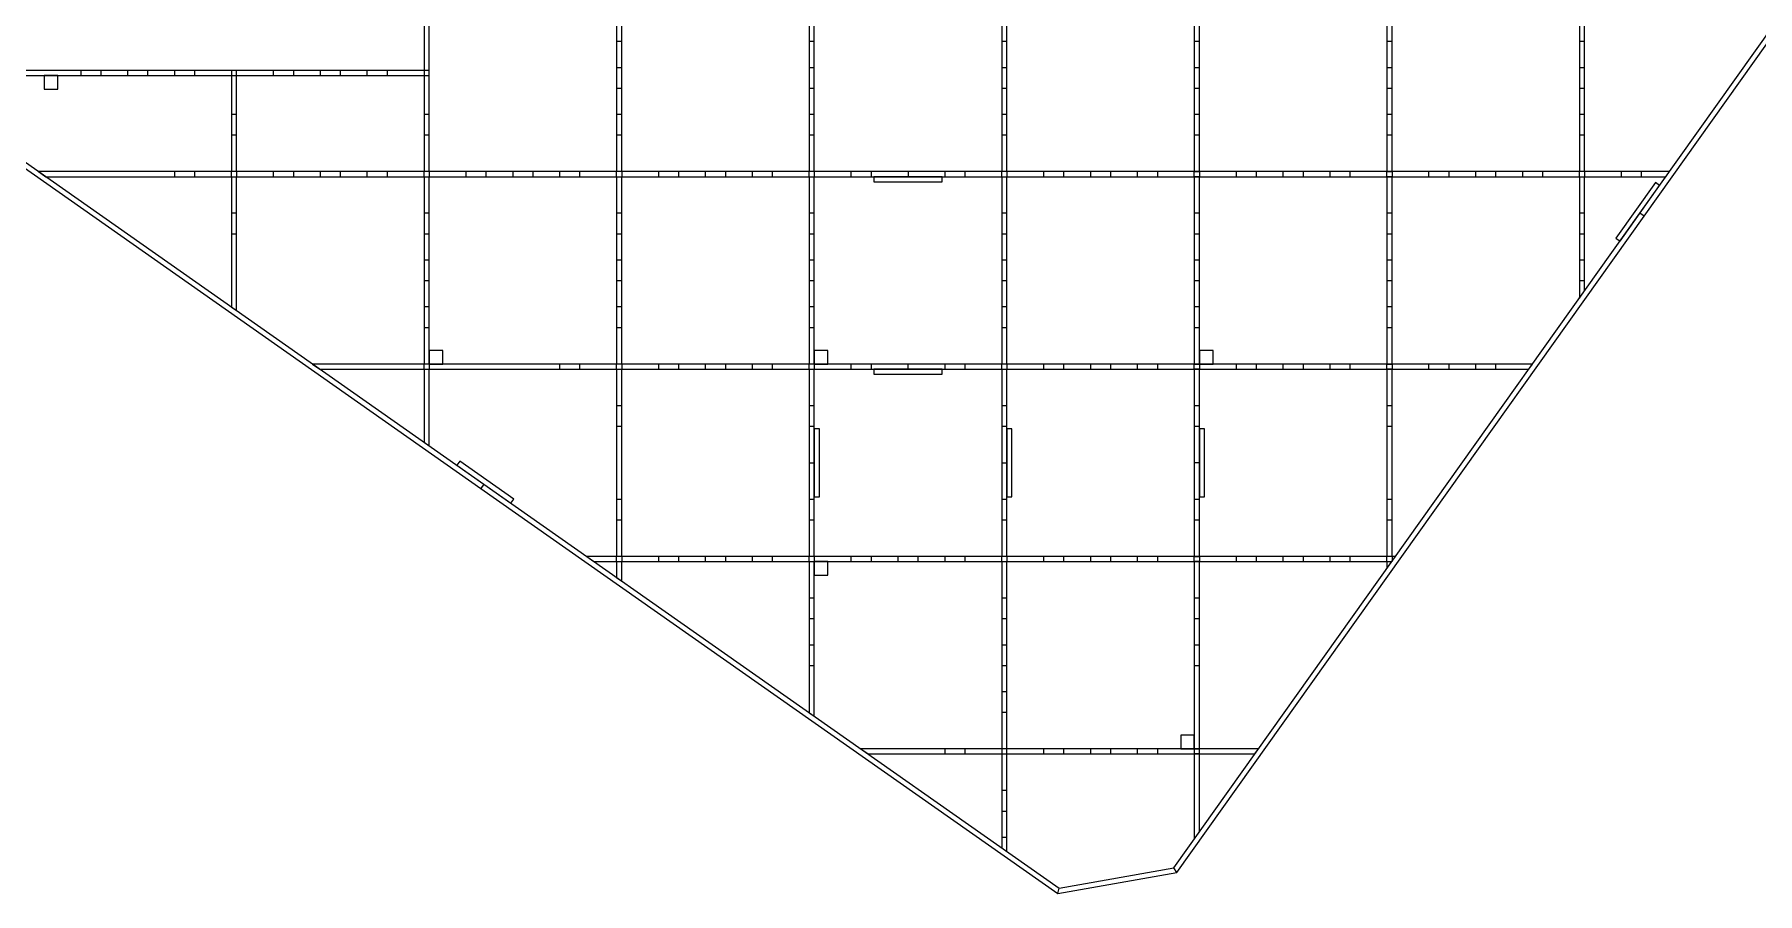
# Model space of a CAD drawing. Header units: millimetres. Extents: x -20225 to 19535, y -17853 to 10707.
# Drawn here: x -16311 to -11256, y -11520 to -8998 of the extents above; entities that cross this region are included whole.
import ezdxf

# ---------------------------------------------------------------- set-up
doc = ezdxf.new("R2010")
doc.units = ezdxf.units.MM
doc.linetypes.add('HIDDEN', pattern=[1.905, 1.27, -0.635])

msp = doc.modelspace()

# ---------------------------------------------------------------- linework, layer by layer
at = {"linetype": 'Continuous', "lineweight": 15}
for p, q in [((-11600.8, -9522.7), (-10230, -7595.7)), ((-11588.5, -9531.4), (-10217.8, -7604.4)), ((-15168, -8850.3), (-15168, -9103.3)), ((-15153, -9103.3), (-15153, -8850.3)), ((-14603, -8850.3), (-14603, -9400.3)), ((-14588, -9400.3), (-14588, -8850.3)), ((-14038, -8850.3), (-14038, -9400.3)), ((-14023, -9400.3), (-14023, -8850.3)), ((-13473, -8850.3), (-13473, -9400.3)), ((-13458, -9400.3), (-13458, -8850.3)), ((-12908, -8850.3), (-12908, -9400.3)), ((-12893, -9400.3), (-12893, -8850.3)), ((-12343, -8850.3), (-12343, -9400.3)), ((-12328, -9400.3), (-12328, -8850.3)), ((-11778, -8850.3), (-11778, -9400.3)), ((-11763, -9400.3), (-11763, -8850.3)), ((-16694.4, -9140.8), (-15001.3, -10330.4)), ((-15153, -9103.3), (-16685.5, -9103.3)), ((-16683, -9118.3), (-15153, -9118.3)), ((-16680.6, -9132.2), (-14992.7, -10318.2)), ((-16243, -9118.3), (-16283, -9118.3)), ((-16283, -9118.3), (-16283, -9158.3)), ((-16243, -9158.3), (-16243, -9118.3)), ((-15733, -9118.3), (-15733, -9400.3)), ((-15733, -9118.3), (-15718, -9118.3)), ((-15718, -9400.3), (-15718, -9118.3)), ((-15153, -9103.3), (-15168, -9103.3)), ((-15168, -9118.3), (-15168, -9400.3)), ((-15168, -9118.3), (-15153, -9118.3)), ((-15153, -9118.3), (-15153, -9103.3)), ((-15153, -9400.3), (-15153, -9118.3)), ((-16283, -9158.3), (-16243, -9158.3)), ((-13748, -9400.3), (-16299, -9400.3)), ((-16299, -9400.3), (-16277.7, -9415.3)), ((-15718, -9400.3), (-15733, -9400.3)), ((-15153, -9400.3), (-15168, -9400.3)), ((-14588, -9400.3), (-14603, -9400.3)), ((-14023, -9400.3), (-14038, -9400.3)), ((-13748, -9400.3), (-13748, -9415.3)), ((-11513.7, -9400.3), (-13748, -9400.3)), ((-13458, -9400.3), (-13473, -9400.3)), ((-12908, -9400.3), (-12893, -9400.3)), ((-12343, -9400.3), (-12328, -9400.3)), ((-11763, -9400.3), (-11778, -9400.3)), ((-11524.4, -9415.3), (-11513.7, -9400.3)), ((-16277.7, -9415.3), (-13748, -9415.3)), ((-15733, -9415.3), (-15733, -9798)), ((-15733, -9415.3), (-15718, -9415.3)), ((-15718, -9808.5), (-15718, -9415.3)), ((-15168, -9415.3), (-15168, -9965.3)), ((-15168, -9415.3), (-15153, -9415.3)), ((-15153, -9965.3), (-15153, -9415.3)), ((-14603, -9415.3), (-14588, -9415.3)), ((-14603, -9415.3), (-14603, -9965.3)), ((-14588, -9965.3), (-14588, -9415.3)), ((-14038, -9415.3), (-14023, -9415.3)), ((-14038, -9415.3), (-14038, -9965.3)), ((-14023, -9965.3), (-14023, -9415.3)), ((-13648, -9415.3), (-13848, -9415.3)), ((-13848, -9415.3), (-13848, -9430.3)), ((-13848, -9430.3), (-13648, -9430.3)), ((-13748, -9415.3), (-11524.4, -9415.3)), ((-13648, -9430.3), (-13648, -9415.3)), ((-13473, -9415.3), (-13458, -9415.3)), ((-13473, -9415.3), (-13473, -9965.3)), ((-13458, -9965.3), (-13458, -9415.3)), ((-12893, -9415.3), (-12908, -9415.3)), ((-12908, -9415.3), (-12908, -9965.3)), ((-12893, -9965.3), (-12893, -9415.3)), ((-12343, -9415.3), (-12343, -9965.3)), ((-12328, -9415.3), (-12343, -9415.3)), ((-12328, -9965.3), (-12328, -9415.3)), ((-11778, -9415.3), (-11763, -9415.3)), ((-11778, -9415.3), (-11778, -9771.8)), ((-11763, -9750.8), (-11763, -9415.3)), ((-11555, -9432.5), (-11671, -9595.5)), ((-11658.7, -9604.2), (-11542.8, -9441.2)), ((-11542.8, -9441.2), (-11555, -9432.5)), ((-12968, -11444.7), (-11600.8, -9522.7)), ((-12959.3, -11458.4), (-11588.5, -9531.4)), ((-11588.5, -9531.4), (-11600.8, -9522.7)), ((-11671, -9595.5), (-11658.7, -9604.2)), ((-11778, -9771.8), (-11763, -9750.8)), ((-15733, -9798), (-15718, -9808.5)), ((-15113, -9925.3), (-15153, -9925.3)), ((-15153, -9925.3), (-15153, -9965.3)), ((-15113, -9965.3), (-15113, -9925.3)), ((-13983, -9925.3), (-14023, -9925.3)), ((-14023, -9925.3), (-14023, -9965.3)), ((-13983, -9965.3), (-13983, -9925.3)), ((-12853, -9925.3), (-12893, -9925.3)), ((-12893, -9925.3), (-12893, -9965.3)), ((-12853, -9965.3), (-12853, -9925.3)), ((-13748, -9965.3), (-15494.9, -9965.3)), ((-15494.9, -9965.3), (-15473.6, -9980.3)), ((-15473.6, -9980.3), (-13748, -9980.3)), ((-15153, -9965.3), (-15168, -9965.3)), ((-15168, -9980.3), (-15168, -10195)), ((-15168, -9980.3), (-15153, -9980.3)), ((-15153, -9965.3), (-15113, -9965.3)), ((-15153, -10205.5), (-15153, -9980.3)), ((-14588, -9965.3), (-14603, -9965.3)), ((-14603, -9980.3), (-14588, -9980.3)), ((-14603, -9980.3), (-14603, -10530.3)), ((-14588, -10530.3), (-14588, -9980.3)), ((-14023, -9965.3), (-14038, -9965.3)), ((-14038, -9980.3), (-14038, -10255.3)), ((-14038, -9980.3), (-14023, -9980.3)), ((-14023, -9965.3), (-13983, -9965.3)), ((-14023, -10255.3), (-14023, -9980.3)), ((-13848, -9980.3), (-13848, -9995.3)), ((-13648, -9980.3), (-13848, -9980.3)), ((-13848, -9995.3), (-13648, -9995.3)), ((-13748, -9980.3), (-13748, -9965.3)), ((-11915.6, -9965.3), (-13748, -9965.3)), ((-13748, -9980.3), (-11926.3, -9980.3)), ((-13648, -9995.3), (-13648, -9980.3)), ((-13458, -9965.3), (-13473, -9965.3)), ((-13473, -9980.3), (-13473, -10255.3)), ((-13473, -9980.3), (-13458, -9980.3)), ((-13458, -10255.3), (-13458, -9980.3)), ((-12908, -9965.3), (-12893, -9965.3)), ((-12908, -9980.3), (-12908, -10255.3)), ((-12893, -9980.3), (-12908, -9980.3)), ((-12893, -9965.3), (-12853, -9965.3)), ((-12893, -10255.3), (-12893, -9980.3)), ((-12343, -9965.3), (-12328, -9965.3)), ((-12343, -9980.3), (-12343, -10530.3)), ((-12328, -9980.3), (-12343, -9980.3)), ((-12328, -10530.3), (-12328, -9980.3)), ((-11926.3, -9980.3), (-11915.6, -9965.3)), ((-14008, -10155.3), (-14023, -10155.3)), ((-14023, -10155.3), (-14023, -10355.3)), ((-14008, -10355.3), (-14008, -10155.3)), ((-13443, -10155.3), (-13458, -10155.3)), ((-13458, -10155.3), (-13458, -10355.3)), ((-13443, -10355.3), (-13443, -10155.3)), ((-12878, -10155.3), (-12893, -10155.3)), ((-12893, -10155.3), (-12893, -10355.3)), ((-12878, -10355.3), (-12878, -10155.3)), ((-15168, -10195), (-15153, -10205.5)), ((-15063.4, -10250.1), (-15072.1, -10262.4)), ((-15072.1, -10262.4), (-14913.3, -10373.9)), ((-14904.7, -10361.7), (-15063.4, -10250.1)), ((-14038, -10255.3), (-14023, -10255.3)), ((-14038, -10255.3), (-14038, -10530.3)), ((-14023, -10530.3), (-14023, -10255.3)), ((-13473, -10255.3), (-13473, -10530.3)), ((-13473, -10255.3), (-13458, -10255.3)), ((-13458, -10530.3), (-13458, -10255.3)), ((-12893, -10255.3), (-12908, -10255.3)), ((-12908, -10255.3), (-12908, -10530.3)), ((-12893, -10530.3), (-12893, -10255.3)), ((-14992.7, -10318.2), (-15001.3, -10330.4)), ((-15001.3, -10330.4), (-13308.3, -11520.1)), ((-14992.7, -10318.2), (-13304.7, -11504.2)), ((-14913.3, -10373.9), (-14904.7, -10361.7)), ((-14023, -10355.3), (-14008, -10355.3)), ((-13458, -10355.3), (-13443, -10355.3)), ((-12893, -10355.3), (-12878, -10355.3)), ((-14690.8, -10530.3), (-14669.5, -10545.3)), ((-12317.5, -10530.3), (-14690.8, -10530.3)), ((-14669.5, -10545.3), (-12328.2, -10545.3)), ((-14588, -10530.3), (-14603, -10530.3)), ((-14603, -10545.3), (-14588, -10545.3)), ((-14603, -10545.3), (-14603, -10592)), ((-14588, -10602.5), (-14588, -10545.3)), ((-14023, -10530.3), (-14038, -10530.3)), ((-14038, -10545.3), (-14023, -10545.3)), ((-14038, -10545.3), (-14038, -10989)), ((-13983, -10545.3), (-14023, -10545.3)), ((-14023, -10545.3), (-14023, -10585.3)), ((-14023, -10999.5), (-14023, -10545.3)), ((-13983, -10585.3), (-13983, -10545.3)), ((-13458, -10530.3), (-13473, -10530.3)), ((-13473, -10545.3), (-13473, -11095.3)), ((-13473, -10545.3), (-13458, -10545.3)), ((-13458, -11095.3), (-13458, -10545.3)), ((-12908, -10530.3), (-12893, -10530.3)), ((-12908, -10545.3), (-12908, -11095.3)), ((-12893, -10545.3), (-12908, -10545.3)), ((-12893, -11095.3), (-12893, -10545.3)), ((-12328, -10530.3), (-12343, -10530.3)), ((-12343, -10545.3), (-12343, -10566.1)), ((-12343, -10545.3), (-12328.2, -10545.3)), ((-12343, -10566.1), (-12328.2, -10545.3)), ((-12328.2, -10545.3), (-12317.5, -10530.3)), ((-14603, -10592), (-14588, -10602.5)), ((-14023, -10585.3), (-13983, -10585.3)), ((-14038, -10989), (-14023, -10999.5)), ((-12908, -11055.3), (-12948, -11055.3)), ((-12948, -11055.3), (-12948, -11095.3)), ((-12908, -11095.3), (-12908, -11055.3)), ((-12719.4, -11095.3), (-13886.7, -11095.3)), ((-13886.7, -11095.3), (-13865.4, -11110.3)), ((-13865.4, -11110.3), (-12730.1, -11110.3)), ((-13458, -11095.3), (-13473, -11095.3)), ((-13473, -11110.3), (-13473, -11386)), ((-13473, -11110.3), (-13458, -11110.3)), ((-13458, -11396.5), (-13458, -11110.3)), ((-12948, -11095.3), (-12908, -11095.3)), ((-12908, -11095.3), (-12893, -11095.3)), ((-12908, -11110.3), (-12908, -11360.4)), ((-12893, -11110.3), (-12908, -11110.3)), ((-12893, -11339.3), (-12893, -11110.3)), ((-12730.1, -11110.3), (-12719.4, -11095.3)), ((-12908, -11360.4), (-12893, -11339.3)), ((-13473, -11386), (-13458, -11396.5)), ((-13308.3, -11520.1), (-12959.3, -11458.4)), ((-13304.7, -11504.2), (-12968, -11444.7)), ((-12959.3, -11458.4), (-12968, -11444.7)), ((-13308.3, -11520.1), (-13304.7, -11504.2))]:
    msp.add_line(p, q, dxfattribs=at)
at = {"linetype": 'HIDDEN', "lineweight": 0}
for p, q in [((-14603, -9017.8), (-14588, -9017.8)), ((-14038, -9017.8), (-14023, -9017.8)), ((-13473, -9017.8), (-13458, -9017.8)), ((-12908, -9017.8), (-12893, -9017.8)), ((-12343, -9017.8), (-12328, -9017.8)), ((-11778, -9017.8), (-11763, -9017.8)), ((-14588, -9095.3), (-14603, -9095.3)), ((-14023, -9095.3), (-14038, -9095.3)), ((-13458, -9095.3), (-13473, -9095.3)), ((-12893, -9095.3), (-12908, -9095.3)), ((-12328, -9095.3), (-12343, -9095.3)), ((-11763, -9095.3), (-11778, -9095.3)), ((-16175.5, -9103.3), (-16175.5, -9118.3)), ((-16115.5, -9118.3), (-16115.5, -9103.3)), ((-16038, -9103.3), (-16038, -9118.3)), ((-15978, -9118.3), (-15978, -9103.3)), ((-15900.5, -9103.3), (-15900.5, -9118.3)), ((-15840.5, -9118.3), (-15840.5, -9103.3)), ((-15733, -9103.3), (-15733, -9118.3)), ((-15718, -9118.3), (-15718, -9103.3)), ((-15610.5, -9103.3), (-15610.5, -9118.3)), ((-15550.5, -9118.3), (-15550.5, -9103.3)), ((-15473, -9103.3), (-15473, -9118.3)), ((-15413, -9118.3), (-15413, -9103.3)), ((-15335.5, -9103.3), (-15335.5, -9118.3)), ((-15275.5, -9118.3), (-15275.5, -9103.3)), ((-15168, -9103.3), (-15168, -9118.3)), ((-14603, -9155.3), (-14588, -9155.3)), ((-14038, -9155.3), (-14023, -9155.3)), ((-13473, -9155.3), (-13458, -9155.3)), ((-12908, -9155.3), (-12893, -9155.3)), ((-12343, -9155.3), (-12328, -9155.3)), ((-11778, -9155.3), (-11763, -9155.3)), ((-15718, -9232.8), (-15733, -9232.8)), ((-15153, -9232.8), (-15168, -9232.8)), ((-14588, -9232.8), (-14603, -9232.8)), ((-14023, -9232.8), (-14038, -9232.8)), ((-13458, -9232.8), (-13473, -9232.8)), ((-12893, -9232.8), (-12908, -9232.8)), ((-12328, -9232.8), (-12343, -9232.8)), ((-11763, -9232.8), (-11778, -9232.8)), ((-15733, -9292.8), (-15718, -9292.8)), ((-15168, -9292.8), (-15153, -9292.8)), ((-14603, -9292.8), (-14588, -9292.8)), ((-14038, -9292.8), (-14023, -9292.8)), ((-13473, -9292.8), (-13458, -9292.8)), ((-12908, -9292.8), (-12893, -9292.8)), ((-12343, -9292.8), (-12328, -9292.8)), ((-11778, -9292.8), (-11763, -9292.8)), ((-15900.5, -9400.3), (-15900.5, -9415.3)), ((-15840.5, -9415.3), (-15840.5, -9400.3)), ((-15733, -9415.3), (-15733, -9400.3)), ((-15718, -9400.3), (-15718, -9415.3)), ((-15610.5, -9400.3), (-15610.5, -9415.3)), ((-15550.5, -9415.3), (-15550.5, -9400.3)), ((-15473, -9400.3), (-15473, -9415.3)), ((-15413, -9415.3), (-15413, -9400.3)), ((-15335.5, -9400.3), (-15335.5, -9415.3)), ((-15275.5, -9415.3), (-15275.5, -9400.3)), ((-15168, -9415.3), (-15168, -9400.3)), ((-15153, -9400.3), (-15153, -9415.3)), ((-15045.5, -9400.3), (-15045.5, -9415.3)), ((-14985.5, -9415.3), (-14985.5, -9400.3)), ((-14908, -9400.3), (-14908, -9415.3)), ((-14848, -9415.3), (-14848, -9400.3)), ((-14770.5, -9400.3), (-14770.5, -9415.3)), ((-14710.5, -9415.3), (-14710.5, -9400.3)), ((-14603, -9415.3), (-14603, -9400.3)), ((-14588, -9400.3), (-14588, -9415.3)), ((-14480.5, -9400.3), (-14480.5, -9415.3)), ((-14420.5, -9415.3), (-14420.5, -9400.3)), ((-14343, -9400.3), (-14343, -9415.3)), ((-14283, -9415.3), (-14283, -9400.3)), ((-14205.5, -9400.3), (-14205.5, -9415.3)), ((-14145.5, -9415.3), (-14145.5, -9400.3)), ((-14038, -9415.3), (-14038, -9400.3)), ((-14023, -9400.3), (-14023, -9415.3)), ((-13915.5, -9400.3), (-13915.5, -9415.3)), ((-13855.5, -9415.3), (-13855.5, -9400.3)), ((-13640.5, -9400.3), (-13640.5, -9415.3)), ((-13580.5, -9415.3), (-13580.5, -9400.3)), ((-13473, -9415.3), (-13473, -9400.3)), ((-13458, -9400.3), (-13458, -9415.3)), ((-13350.5, -9400.3), (-13350.5, -9415.3)), ((-13290.5, -9415.3), (-13290.5, -9400.3)), ((-13213, -9400.3), (-13213, -9415.3)), ((-13153, -9415.3), (-13153, -9400.3)), ((-13075.5, -9400.3), (-13075.5, -9415.3)), ((-13015.5, -9415.3), (-13015.5, -9400.3)), ((-12908, -9415.3), (-12908, -9400.3)), ((-12893, -9400.3), (-12893, -9415.3)), ((-12785.5, -9400.3), (-12785.5, -9415.3)), ((-12725.5, -9415.3), (-12725.5, -9400.3)), ((-12648, -9400.3), (-12648, -9415.3)), ((-12588, -9415.3), (-12588, -9400.3)), ((-12510.5, -9400.3), (-12510.5, -9415.3)), ((-12450.5, -9415.3), (-12450.5, -9400.3)), ((-12343, -9415.3), (-12343, -9400.3)), ((-12328, -9400.3), (-12328, -9415.3)), ((-12220.5, -9400.3), (-12220.5, -9415.3)), ((-12160.5, -9415.3), (-12160.5, -9400.3)), ((-12083, -9400.3), (-12083, -9415.3)), ((-12023, -9415.3), (-12023, -9400.3)), ((-11945.5, -9400.3), (-11945.5, -9415.3)), ((-11885.5, -9415.3), (-11885.5, -9400.3)), ((-11778, -9415.3), (-11778, -9400.3)), ((-11763, -9400.3), (-11763, -9415.3)), ((-11655.5, -9400.3), (-11655.5, -9415.3)), ((-11595.5, -9415.3), (-11595.5, -9400.3)), ((-15718, -9522.8), (-15733, -9522.8)), ((-15153, -9522.8), (-15168, -9522.8)), ((-14588, -9522.8), (-14603, -9522.8)), ((-14023, -9522.8), (-14038, -9522.8)), ((-13458, -9522.8), (-13473, -9522.8)), ((-12893, -9522.8), (-12908, -9522.8)), ((-12328, -9522.8), (-12343, -9522.8)), ((-11763, -9522.8), (-11778, -9522.8)), ((-15733, -9582.8), (-15718, -9582.8)), ((-15168, -9582.8), (-15153, -9582.8)), ((-14603, -9582.8), (-14588, -9582.8)), ((-14038, -9582.8), (-14023, -9582.8)), ((-13473, -9582.8), (-13458, -9582.8)), ((-12908, -9582.8), (-12893, -9582.8)), ((-12343, -9582.8), (-12328, -9582.8)), ((-11778, -9582.8), (-11763, -9582.8)), ((-15153, -9660.3), (-15168, -9660.3)), ((-14588, -9660.3), (-14603, -9660.3)), ((-14023, -9660.3), (-14038, -9660.3)), ((-13458, -9660.3), (-13473, -9660.3)), ((-12893, -9660.3), (-12908, -9660.3)), ((-12328, -9660.3), (-12343, -9660.3)), ((-11763, -9660.3), (-11778, -9660.3)), ((-15168, -9720.3), (-15153, -9720.3)), ((-14603, -9720.3), (-14588, -9720.3)), ((-14038, -9720.3), (-14023, -9720.3)), ((-13473, -9720.3), (-13458, -9720.3)), ((-12908, -9720.3), (-12893, -9720.3)), ((-12343, -9720.3), (-12328, -9720.3)), ((-11778, -9720.3), (-11763, -9720.3)), ((-15153, -9797.8), (-15168, -9797.8)), ((-14588, -9797.8), (-14603, -9797.8)), ((-14023, -9797.8), (-14038, -9797.8)), ((-13458, -9797.8), (-13473, -9797.8)), ((-12893, -9797.8), (-12908, -9797.8)), ((-12328, -9797.8), (-12343, -9797.8)), ((-15168, -9857.8), (-15153, -9857.8)), ((-14603, -9857.8), (-14588, -9857.8)), ((-14038, -9857.8), (-14023, -9857.8)), ((-13473, -9857.8), (-13458, -9857.8)), ((-12908, -9857.8), (-12893, -9857.8)), ((-12343, -9857.8), (-12328, -9857.8)), ((-15168, -9980.3), (-15168, -9965.3)), ((-15153, -9965.3), (-15153, -9980.3)), ((-14770.5, -9965.3), (-14770.5, -9980.3)), ((-14710.5, -9980.3), (-14710.5, -9965.3)), ((-14603, -9980.3), (-14603, -9965.3)), ((-14588, -9965.3), (-14588, -9980.3)), ((-14480.5, -9965.3), (-14480.5, -9980.3)), ((-14420.5, -9980.3), (-14420.5, -9965.3)), ((-14343, -9965.3), (-14343, -9980.3)), ((-14283, -9980.3), (-14283, -9965.3)), ((-14205.5, -9965.3), (-14205.5, -9980.3)), ((-14145.5, -9980.3), (-14145.5, -9965.3)), ((-14038, -9980.3), (-14038, -9965.3)), ((-14023, -9965.3), (-14023, -9980.3)), ((-13915.5, -9965.3), (-13915.5, -9980.3)), ((-13855.5, -9980.3), (-13855.5, -9965.3)), ((-13640.5, -9965.3), (-13640.5, -9980.3)), ((-13580.5, -9980.3), (-13580.5, -9965.3)), ((-13473, -9980.3), (-13473, -9965.3)), ((-13458, -9965.3), (-13458, -9980.3)), ((-13350.5, -9965.3), (-13350.5, -9980.3)), ((-13290.5, -9980.3), (-13290.5, -9965.3)), ((-13213, -9965.3), (-13213, -9980.3)), ((-13153, -9980.3), (-13153, -9965.3)), ((-13075.5, -9965.3), (-13075.5, -9980.3)), ((-13015.5, -9980.3), (-13015.5, -9965.3)), ((-12908, -9980.3), (-12908, -9965.3)), ((-12893, -9965.3), (-12893, -9980.3)), ((-12785.5, -9965.3), (-12785.5, -9980.3)), ((-12725.5, -9980.3), (-12725.5, -9965.3)), ((-12648, -9965.3), (-12648, -9980.3)), ((-12588, -9980.3), (-12588, -9965.3)), ((-12510.5, -9965.3), (-12510.5, -9980.3)), ((-12450.5, -9980.3), (-12450.5, -9965.3)), ((-12343, -9980.3), (-12343, -9965.3)), ((-12328, -9965.3), (-12328, -9980.3)), ((-12220.5, -9965.3), (-12220.5, -9980.3)), ((-12160.5, -9980.3), (-12160.5, -9965.3)), ((-12083, -9965.3), (-12083, -9980.3)), ((-12023, -9980.3), (-12023, -9965.3)), ((-14588, -10087.8), (-14603, -10087.8)), ((-14023, -10087.8), (-14038, -10087.8)), ((-13458, -10087.8), (-13473, -10087.8)), ((-12893, -10087.8), (-12908, -10087.8)), ((-12328, -10087.8), (-12343, -10087.8)), ((-14603, -10147.8), (-14588, -10147.8)), ((-14038, -10147.8), (-14023, -10147.8)), ((-13473, -10147.8), (-13458, -10147.8)), ((-12908, -10147.8), (-12893, -10147.8)), ((-12343, -10147.8), (-12328, -10147.8)), ((-14588, -10362.8), (-14603, -10362.8)), ((-14023, -10362.8), (-14038, -10362.8)), ((-13458, -10362.8), (-13473, -10362.8)), ((-12893, -10362.8), (-12908, -10362.8)), ((-12328, -10362.8), (-12343, -10362.8)), ((-14603, -10422.8), (-14588, -10422.8)), ((-14038, -10422.8), (-14023, -10422.8)), ((-13473, -10422.8), (-13458, -10422.8)), ((-12908, -10422.8), (-12893, -10422.8)), ((-12343, -10422.8), (-12328, -10422.8)), ((-14603, -10545.3), (-14603, -10530.3)), ((-14588, -10530.3), (-14588, -10545.3)), ((-14480.5, -10530.3), (-14480.5, -10545.3)), ((-14420.5, -10545.3), (-14420.5, -10530.3)), ((-14343, -10530.3), (-14343, -10545.3)), ((-14283, -10545.3), (-14283, -10530.3)), ((-14205.5, -10530.3), (-14205.5, -10545.3)), ((-14145.5, -10545.3), (-14145.5, -10530.3)), ((-14038, -10545.3), (-14038, -10530.3)), ((-14023, -10530.3), (-14023, -10545.3)), ((-13915.5, -10530.3), (-13915.5, -10545.3)), ((-13855.5, -10545.3), (-13855.5, -10530.3)), ((-13778, -10530.3), (-13778, -10545.3)), ((-13718, -10545.3), (-13718, -10530.3)), ((-13640.5, -10530.3), (-13640.5, -10545.3)), ((-13580.5, -10545.3), (-13580.5, -10530.3)), ((-13473, -10545.3), (-13473, -10530.3)), ((-13458, -10530.3), (-13458, -10545.3)), ((-13350.5, -10530.3), (-13350.5, -10545.3)), ((-13290.5, -10545.3), (-13290.5, -10530.3)), ((-13213, -10530.3), (-13213, -10545.3)), ((-13153, -10545.3), (-13153, -10530.3)), ((-13075.5, -10530.3), (-13075.5, -10545.3)), ((-13015.5, -10545.3), (-13015.5, -10530.3)), ((-12908, -10545.3), (-12908, -10530.3)), ((-12893, -10530.3), (-12893, -10545.3)), ((-12785.5, -10530.3), (-12785.5, -10545.3)), ((-12725.5, -10545.3), (-12725.5, -10530.3)), ((-12648, -10530.3), (-12648, -10545.3)), ((-12588, -10545.3), (-12588, -10530.3)), ((-12510.5, -10530.3), (-12510.5, -10545.3)), ((-12450.5, -10545.3), (-12450.5, -10530.3)), ((-12343, -10545.3), (-12343, -10530.3)), ((-12328, -10530.3), (-12328, -10545)), ((-14023, -10652.8), (-14038, -10652.8)), ((-13458, -10652.8), (-13473, -10652.8)), ((-12893, -10652.8), (-12908, -10652.8)), ((-14038, -10712.8), (-14023, -10712.8)), ((-13473, -10712.8), (-13458, -10712.8)), ((-12908, -10712.8), (-12893, -10712.8)), ((-14023, -10790.3), (-14038, -10790.3)), ((-13458, -10790.3), (-13473, -10790.3)), ((-12893, -10790.3), (-12908, -10790.3)), ((-14038, -10850.3), (-14023, -10850.3)), ((-13473, -10850.3), (-13458, -10850.3)), ((-12908, -10850.3), (-12893, -10850.3)), ((-13458, -10927.8), (-13473, -10927.8)), ((-13473, -10987.8), (-13458, -10987.8)), ((-13640.5, -11095.3), (-13640.5, -11110.3)), ((-13580.5, -11110.3), (-13580.5, -11095.3)), ((-13473, -11095.3), (-13473, -11110.3)), ((-13458, -11110.3), (-13458, -11095.3)), ((-13350.5, -11095.3), (-13350.5, -11110.3)), ((-13290.5, -11110.3), (-13290.5, -11095.3)), ((-13213, -11095.3), (-13213, -11110.3)), ((-13153, -11110.3), (-13153, -11095.3)), ((-13075.5, -11095.3), (-13075.5, -11110.3)), ((-13015.5, -11110.3), (-13015.5, -11095.3)), ((-12908, -11095.3), (-12908, -11110.3)), ((-12893, -11110.3), (-12893, -11095.3)), ((-13458, -11217.8), (-13473, -11217.8)), ((-13473, -11277.8), (-13458, -11277.8)), ((-13458, -11355.3), (-13473, -11355.3))]:
    msp.add_line(p, q, dxfattribs=at)

doc.saveas('drawing.dxf')
